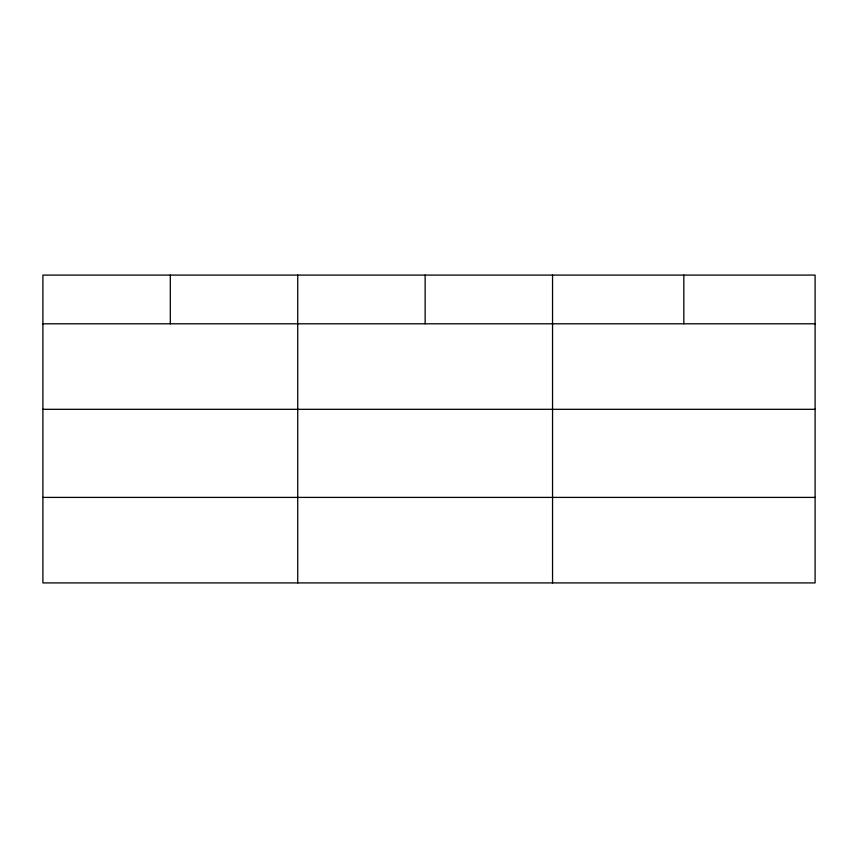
<?xml version="1.0" encoding="UTF-8"?>
<svg xmlns="http://www.w3.org/2000/svg" width="858" height="858" viewBox="0 0 858 858"><rect width="100%" height="100%" fill="white"/><g stroke="black" fill="none" stroke-linecap="round" stroke-linejoin="round"><path stroke-width="1.29" d="M815.1 409.309L815.1 275.086L42.9 275.086L42.9 582.914L815.1 582.914L815.1 409.309L42.9 409.309M42.9 323.798L815.1 323.798M42.9 497.404L815.1 497.404M683.826 275.086L683.826 323.798M552.552 275.086L552.552 582.914M425.139 275.086L425.139 323.798M297.726 275.086L297.726 582.914M170.313 275.086L170.313 323.798"/></g></svg>
